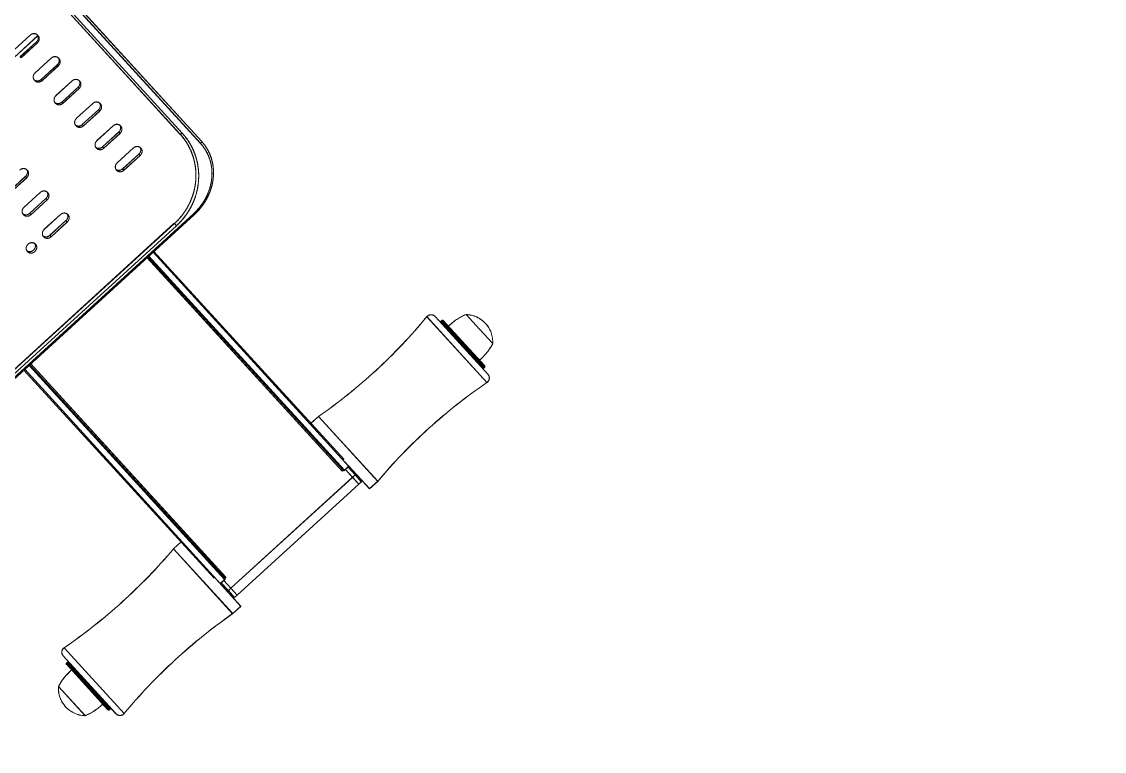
# Model space of a CAD drawing. Header units: millimetres. Extents: x -71377 to 516042, y -145869 to 441446.
# Drawn here: x 215905 to 216891, y 144934 to 145599 of the extents above; entities that cross this region are included whole.
import ezdxf

# ---------------------------------------------------------------- set-up
doc = ezdxf.new("R2010")
doc.units = ezdxf.units.MM
doc.header["$LTSCALE"] = 1000
doc.linetypes.add('IMPORT-DASHEDX2 _4_', pattern=[152.4, 101.6, -50.8])
for name, color, linetype, lineweight in [('05', 5, 'IMPORT-DASHEDX2 _4_', 5), ('06', 6, 'Continuous', 5), ('조경라인_dwg', 8, 'Continuous', 5)]:
    doc.layers.add(name, color=color, linetype=linetype, lineweight=lineweight)

# ---------------------------------------------------------------- blocks, each defined once
blk = doc.blocks.new('조경라인_dwg-6847807-지반층 배치도')
at = {"layer": '05', "flags": 128}
for points in [[(215553.8, 146051.19), (216067.69, 145488.22), (216067.97, 145488.5), (216068.22, 145488.79), (216068.42, 145489.08), (216068.57, 145489.36), (216068.67, 145489.63), (216068.7, 145489.86), (216068.68, 145490.05), (216068.6, 145490.2), (215555.61, 146052.18), (216068.63, 145490.31), (216068.71, 145490.16), (216068.74, 145489.97), (216068.7, 145489.74), (216068.6, 145489.47), (216068.45, 145489.19), (216068.25, 145488.9), (216068, 145488.61), (216067.73, 145488.34), (215553.77, 146051.08)], [(215919.46, 145586.41), (215897.76, 145566.68), (215919.49, 145586.52)], [(215897.77, 145573.48), (215912.57, 145587.07), (215897.8, 145573.59)], [(215918.2, 145580.76), (215903.43, 145567.28), (215904.26, 145566.37), (215919.03, 145579.86), (215918.23, 145580.88), (215903.46, 145567.39), (215904.29, 145566.48), (215919.06, 145579.97), (215918.23, 145580.88)], [(215916.9, 145552.52), (215931.71, 145566.12), (215916.94, 145552.63)], [(215937.21, 145559.95), (215922.44, 145546.46), (215923.34, 145545.47), (215938.11, 145558.96), (215937.24, 145560.06), (215922.47, 145546.58), (215923.37, 145545.58), (215938.14, 145559.07), (215937.24, 145560.06)], [(215935.88, 145531.74), (215950.69, 145545.33), (215935.92, 145531.85)], [(215956.06, 145539.3), (215941.29, 145525.82), (215942.27, 145524.75), (215957.04, 145538.23), (215956.09, 145539.42), (215941.32, 145525.93), (215942.3, 145524.86), (215957.07, 145538.34), (215956.09, 145539.42)], [(215954.7, 145511.13), (215969.5, 145524.73), (215954.73, 145511.24)], [(215974.73, 145518.85), (215959.97, 145505.36), (215961.02, 145504.21), (215975.79, 145517.69), (215974.77, 145518.96), (215960, 145505.47), (215961.05, 145504.32), (215975.82, 145517.8), (215974.77, 145518.96)], [(215973.33, 145490.72), (215988.13, 145504.32), (215973.36, 145490.83)], [(215993.23, 145498.59), (215978.46, 145485.1), (215979.59, 145483.87), (215994.36, 145497.35), (215993.26, 145498.7), (215978.49, 145485.22), (215979.62, 145483.98), (215994.39, 145497.46), (215993.26, 145498.7)], [(215991.77, 145470.52), (216006.58, 145484.12), (215991.81, 145470.64)], [(215908.27, 145458.16), (215893.5, 145444.68), (215894.56, 145443.52), (215909.33, 145457.01), (215908.3, 145458.27), (215893.53, 145444.79), (215894.59, 145443.63), (215909.36, 145457.12), (215908.3, 145458.27)], [(215906.87, 145430.04), (215921.67, 145443.63), (215906.9, 145430.15)], [(215926.77, 145437.9), (215912, 145424.42), (215913.13, 145423.18), (215927.9, 145436.67), (215926.8, 145438.02), (215912.03, 145424.53), (215913.16, 145423.29), (215927.93, 145436.78), (215926.8, 145438.02)], [(215925.31, 145409.84), (215940.11, 145423.44), (215925.34, 145409.95)], [(216043.96, 145415.24), (216043.81, 145415.41), (215879.62, 145265.5), (215879.78, 145265.33), (215881.57, 145263.23), (216045.75, 145413.14), (216043.96, 145415.24), (215879.78, 145265.33), (215881.6, 145263.34), (216045.78, 145413.25), (216043.96, 145415.24), (215879.75, 145265.22), (215879.59, 145265.39), (216043.78, 145415.3), (216043.93, 145415.13)], [(215945.07, 145417.86), (215930.3, 145404.38), (215931.5, 145403.06), (215946.27, 145416.54), (215945.1, 145417.97), (215930.33, 145404.49), (215931.53, 145403.17), (215946.3, 145416.66), (215945.1, 145417.97)], [(216019.08, 145384.11), (216196.78, 145189.49), (216197.67, 145190.3), (216019.97, 145384.92), (216197.64, 145190.19), (216196.75, 145189.38), (216019.05, 145384)], [(216202.89, 145193.63), (216199.05, 145190.12), (216198.86, 145190.34), (216020.71, 145385.59), (216198.89, 145190.45), (216202.73, 145193.95), (216024.55, 145389.1), (216202.7, 145193.84), (216198.89, 145190.45), (216199.08, 145190.23), (216202.92, 145193.74), (216203.05, 145193.89), (216203.08, 145193.86), (216203.02, 145193.77), (216202.92, 145193.74), (216202.73, 145193.95), (216202.86, 145194.1), (216202.93, 145194.18)], [(216198.51, 145199.91), (216025.28, 145389.77), (216198.55, 145200.02)], [(216274.02, 145330.19), (216328.78, 145270.36), (216274.05, 145330.3)], [(216281.56, 145330.37), (216329.65, 145277.86), (216281.59, 145330.48)], [(216287.54, 145326.93), (216326.65, 145284.1), (216325.88, 145283.32), (216286.77, 145326.15), (216287.54, 145326.93), (216286.8, 145326.26), (216325.91, 145283.43), (216326.62, 145283.99), (216287.51, 145326.82)], [(216326.68, 145285.4), (216288.96, 145326.87), (216326.72, 145285.52)], [(216075.26, 145322.44), (216076.17, 145323.36), (216075.29, 145322.55)], [(216082.67, 145316.1), (216081.82, 145315.4), (216082.71, 145316.21)], [(216083.97, 145314.68), (216083.11, 145313.99), (216084, 145314.79)], [(216085.66, 145086.65), (216085.76, 145086.7), (216085.92, 145086.82), (216085.7, 145086.77), (216085.95, 145086.93), (216089.79, 145090.44), (216089.59, 145090.65), (216085.72, 145087.04), (215907.57, 145282.29), (216085.75, 145087.15), (216089.59, 145090.65), (215911.41, 145285.8), (216089.56, 145090.54), (216089.76, 145090.33)], [(215913, 145287.17), (216090.7, 145092.56), (216089.82, 145091.74), (215912.15, 145286.47), (216089.85, 145091.85), (216090.73, 145092.67), (215913.04, 145287.28)], [(215906.8, 145281.51), (216080.09, 145091.86), (215906.83, 145281.62)], [(216168.36, 145232.93), (216175.26, 145239.31), (216229.2, 145180.23), (216221.82, 145173.49), (216199.06, 145198.27), (216221.79, 145173.38), (216229.17, 145180.12), (216175.23, 145239.2), (216168.39, 145233.04)], [(215968.32, 145224.81), (215969.24, 145225.73), (215968.36, 145224.92)], [(215975.74, 145218.46), (215974.89, 145217.76), (215975.77, 145218.57)], [(215977.03, 145217.05), (215976.18, 145216.35), (215977.07, 145217.16)], [(216174.44, 145213.81), (216175.36, 145214.73), (216174.48, 145213.92)], [(216176, 145212.11), (216176.92, 145213.03), (216176.03, 145212.22)], [(216181.81, 145205.74), (216182.73, 145206.66), (216181.85, 145205.85)], [(216196.53, 145191.4), (216195.68, 145190.7), (216196.56, 145191.51)], [(216202.89, 145193.63), (216202.7, 145193.84), (216202.83, 145193.98), (216202.9, 145194.07)], [(216096.99, 145059.42), (216043.04, 145118.5), (216049.94, 145124.89), (216043.07, 145118.61), (216097.02, 145059.54)], [(216067.51, 145116.17), (216068.43, 145117.09), (216067.54, 145116.29)], [(216069.07, 145114.47), (216069.98, 145115.39), (216069.1, 145114.58)], [(216074.88, 145108.1), (216075.8, 145109.02), (216074.91, 145108.21)], [(216085.92, 145086.82), (216085.72, 145087.04), (216085.57, 145086.92), (216085.51, 145086.97), (216085.6, 145087.03), (216085.75, 145087.15), (216085.95, 145086.93), (216089.76, 145090.33)], [(216088.71, 145092.95), (216089.63, 145093.87), (216088.75, 145093.06)], [(215998.2, 144968.43), (215943.5, 145028.49), (215998.23, 144968.54)], [(215990.65, 144968.25), (215942.63, 145020.99), (215990.69, 144968.36)], [(215983.29, 144971.86), (215945.56, 145013.33), (215983.32, 144971.98)], [(215984.74, 144971.91), (215985.47, 144972.59), (215946.37, 145015.42), (215945.6, 145014.63), (215984.7, 144971.8)], [(215946.37, 145015.42), (215945.63, 145014.74), (215984.74, 144971.91), (215985.44, 144972.47), (215946.34, 145015.31)], [(215962.52, 144966.44), (215938.28, 144993.13), (215962.55, 144966.55)]]:
    blk.add_lwpolyline(points, dxfattribs=at)
for points in [[(216051.05, 145497.7), (216050.75, 145497.45), (216050.44, 145497.23), (216050.14, 145497.05), (216049.85, 145496.92), (216049.58, 145496.85), (216049.35, 145496.83), (216049.16, 145496.86), (216049.02, 145496.96), (215561.28, 146031.14), (216048.99, 145496.84), (216049.13, 145496.75), (216049.31, 145496.72), (216049.55, 145496.74), (216049.81, 145496.81), (216050.11, 145496.94), (216050.41, 145497.12), (216050.72, 145497.34), (216051.02, 145497.59), (215562.44, 146032.83)], [(216012.73, 145477.23), (216011.56, 145478.66), (216012.77, 145477.34), (215998, 145463.86), (215996.79, 145465.17), (216011.53, 145478.55), (215996.76, 145465.06), (215997.96, 145463.74)], [(216061.34, 145424.15), (215869.3, 145248.72), (215870.03, 145247.93), (216062.03, 145423.24), (216061.31, 145424.03), (215869.33, 145248.83), (215870.06, 145248.04), (216062.06, 145423.35)], [(216321.83, 145318.89), (216334, 145305.71), (216321.87, 145319), (216309.73, 145332.3)], [(216101.12, 145076.4), (216098.76, 145074.24), (216093.04, 145080.5), (216086.69, 145087.61), (216093.08, 145080.61), (216095.44, 145082.77), (216101.15, 145076.51), (216211.89, 145177.54), (216206.18, 145183.8), (216208.57, 145186.07), (216214.29, 145179.81), (216211.92, 145177.66), (216101.15, 145076.51), (216098.79, 145074.36), (216093.08, 145080.61), (216095.41, 145082.66), (216206.18, 145183.8), (216199.82, 145190.91), (216206.21, 145183.91), (216095.44, 145082.77), (216089.05, 145089.77), (216095.41, 145082.66)], [(216208.54, 145185.96), (216202.18, 145193.07), (216208.57, 145186.07), (216206.21, 145183.91), (216211.92, 145177.66), (216214.25, 145179.7)], [(216104.37, 145066.17), (216097.02, 145059.54), (216104.4, 145066.28), (216081.67, 145091.17)]]:
    blk.add_lwpolyline(points, close=True, dxfattribs=at)
at = {"layer": '05'}
for centre, radius, start, end in [((215888.95, 145649.13), 500, 304.92862, 320.36586), ((215888.98, 145649.24), 500, 304.92862, 320.36586), ((216277.87, 145327), 5, 42.39822, 140.36586), ((216277.9, 145327.11), 5, 42.39822, 140.36586), ((216287.45, 145325.41), 1, 132.39822, 222.39822), ((216287.48, 145325.52), 1, 132.39822, 222.39822), ((216288.19, 145326.08), 1, 42.39822, 132.39822), ((216288.22, 145326.2), 1, 42.39822, 132.39822), ((216328.7, 145285.94), 50, 112.33541, 134.51577), ((216328.73, 145286.05), 50, 112.33541, 134.51577), ((216309.02, 145307.19), 25, 42.39822, 88.4527), ((216309.05, 145307.31), 25, 42.39822, 88.4527), ((216309.02, 145307.19), 25, 356.34373, 42.39822), ((216309.05, 145307.31), 25, 356.34373, 42.39822), ((216289.64, 145328.72), 50, 310.28066, 332.46103), ((216289.67, 145328.83), 50, 310.28066, 332.46103), ((216325.95, 145284.73), 1, 312.39822, 42.39822), ((216325.98, 145284.84), 1, 312.39822, 42.39822), ((216325.21, 145284.06), 1, 222.39822, 312.39822), ((216325.24, 145284.17), 1, 222.39822, 312.39822), ((216325.92, 145274.37), 5, 304.43057, 42.39822), ((216325.95, 145274.49), 5, 304.43057, 42.39822), ((216611.45, 144857.84), 500, 124.43057, 139.86781), ((216611.48, 144857.96), 500, 124.43057, 139.86781), ((216198.17, 145190.91), 0.893, 233.67059, 320.38392), ((216198.38, 145190.86), 1, 222.39822, 312.39822), ((216198.2, 145191.02), 0.893, 233.67059, 320.38392), ((216198.41, 145190.97), 1, 222.39822, 312.39822), ((215660.76, 145440.78), 500, 304.43057, 319.86781), ((215660.8, 145440.89), 500, 304.43057, 319.86781), ((216089.06, 145091.28), 0.893, 304.41438, 31.12397), ((216089.09, 145091.39), 0.893, 304.41438, 31.12397), ((216089.08, 145091.07), 1, 312.39822, 42.39822), ((216089.11, 145091.18), 1, 312.39822, 42.39822), ((216383.26, 144649.49), 500, 124.92862, 140.36586), ((216383.29, 144649.6), 500, 124.92862, 140.36586), ((215946.33, 145024.36), 5, 124.43057, 222.39822), ((215946.29, 145024.25), 5, 124.43057, 222.39822), ((215946.27, 145013.89), 1, 132.39822, 222.39822), ((215946.3, 145014), 1, 132.39822, 222.39822), ((215947.01, 145014.57), 1, 42.39822, 132.39822), ((215947.04, 145014.68), 1, 42.39822, 132.39822), ((215982.58, 144969.91), 50, 130.28066, 152.46103), ((215982.61, 144970.02), 50, 130.28066, 152.46103), ((215963.19, 144991.43), 25, 176.34373, 268.4527), ((215963.22, 144991.54), 25, 176.34373, 268.4527), ((215943.52, 145012.69), 50, 292.33541, 314.51577), ((215943.55, 145012.8), 50, 292.33541, 314.51577), ((215984.03, 144972.54), 1, 222.39822, 312.39822), ((215984.06, 144972.65), 1, 222.39822, 312.39822), ((215984.77, 144973.21), 1, 312.39822, 42.39822), ((215984.8, 144973.32), 1, 312.39822, 42.39822), ((215994.35, 144971.62), 5, 222.39822, 320.36586), ((215994.38, 144971.73), 5, 222.39822, 320.36586)]:
    blk.add_arc(centre, radius, start, end, dxfattribs=at)
for points, knots in [([(215919.48, 145586.78), (215919.07, 145587.14), (215918.26, 145587.87), (215916.65, 145588.35), (215914.98, 145588.3), (215913.55, 145587.78), (215912.83, 145587.19), (215912.54, 145586.96)], [0, 0, 0, 0, 0.214692, 0.429384, 0.644077, 0.858772, 1, 1, 1, 1]), ([(215919.51, 145586.89), (215919.1, 145587.25), (215918.29, 145587.98), (215916.68, 145588.46), (215915.01, 145588.41), (215913.59, 145587.89), (215912.86, 145587.31), (215912.57, 145587.07)], [0, 0, 0, 0, 0.214692, 0.429384, 0.644077, 0.858772, 1, 1, 1, 1]), ([(215918.98, 145587.16), (215919.18, 145586.89), (215919.69, 145586.18), (215919.95, 145584.73), (215919.75, 145583.07), (215919.1, 145581.7), (215918.46, 145581.03), (215918.2, 145580.76)], [0, 0, 0, 0, 0.143788, 0.377865, 0.611942, 0.846021, 1, 1, 1, 1]), ([(215919.02, 145587.27), (215919.21, 145587), (215919.72, 145586.29), (215919.98, 145584.84), (215919.79, 145583.19), (215919.13, 145581.81), (215918.49, 145581.14), (215918.23, 145580.88)], [0, 0, 0, 0, 0.143788, 0.377865, 0.611942, 0.846021, 1, 1, 1, 1]), ([(215919.03, 145579.86), (215919.41, 145580.28), (215920.17, 145581.11), (215920.71, 145582.73), (215920.73, 145584.4), (215920.26, 145585.8), (215919.7, 145586.5), (215919.48, 145586.78)], [0, 0, 0, 0, 0.214692, 0.429386, 0.644078, 0.858773, 1, 1, 1, 1]), ([(215919.06, 145579.97), (215919.44, 145580.39), (215920.2, 145581.22), (215920.75, 145582.85), (215920.76, 145584.51), (215920.29, 145585.91), (215919.73, 145586.61), (215919.51, 145586.89)], [0, 0, 0, 0, 0.214692, 0.429386, 0.644078, 0.858773, 1, 1, 1, 1]), ([(215938.59, 145565.85), (215938.18, 145566.21), (215937.38, 145566.93), (215935.78, 145567.4), (215934.11, 145567.35), (215932.69, 145566.82), (215931.96, 145566.24), (215931.67, 145566.01)], [0, 0, 0, 0, 0.214692, 0.429385, 0.644077, 0.858772, 1, 1, 1, 1]), ([(215938.62, 145565.96), (215938.22, 145566.32), (215937.41, 145567.04), (215935.81, 145567.52), (215934.14, 145567.46), (215932.72, 145566.93), (215931.99, 145566.35), (215931.71, 145566.12)], [0, 0, 0, 0, 0.214692, 0.429385, 0.644077, 0.858772, 1, 1, 1, 1]), ([(215938.05, 145566.27), (215938.23, 145566.01), (215938.72, 145565.32), (215938.96, 145563.9), (215938.76, 145562.25), (215938.11, 145560.88), (215937.46, 145560.21), (215937.21, 145559.95)], [0, 0, 0, 0, 0.1359502, 0.3721691, 0.608389, 0.8446109, 1, 1, 1, 1]), ([(215938.08, 145566.38), (215938.26, 145566.13), (215938.75, 145565.44), (215939, 145564.01), (215938.8, 145562.37), (215938.14, 145561), (215937.49, 145560.33), (215937.24, 145560.06)], [0, 0, 0, 0, 0.1359502, 0.3721691, 0.608389, 0.8446109, 1, 1, 1, 1]), ([(215938.11, 145558.96), (215938.49, 145559.38), (215939.25, 145560.21), (215939.8, 145561.83), (215939.82, 145563.49), (215939.36, 145564.88), (215938.81, 145565.58), (215938.59, 145565.85)], [0, 0, 0, 0, 0.214692, 0.429386, 0.644079, 0.858773, 1, 1, 1, 1]), ([(215938.14, 145559.07), (215938.52, 145559.49), (215939.28, 145560.32), (215939.83, 145561.94), (215939.85, 145563.6), (215939.39, 145564.99), (215938.84, 145565.69), (215938.62, 145565.96)], [0, 0, 0, 0, 0.214692, 0.429386, 0.644079, 0.858773, 1, 1, 1, 1]), ([(215916.9, 145552.52), (215916.53, 145552.1), (215915.77, 145551.27), (215915.22, 145549.65), (215915.2, 145547.99), (215915.66, 145546.6), (215916.21, 145545.9), (215916.43, 145545.62)], [0, 0, 0, 0, 0.214695, 0.429386, 0.644078, 0.858773, 1, 1, 1, 1]), ([(215916.94, 145552.63), (215916.56, 145552.22), (215915.8, 145551.38), (215915.25, 145549.76), (215915.23, 145548.1), (215915.69, 145546.71), (215916.24, 145546.01), (215916.46, 145545.74)], [0, 0, 0, 0, 0.214695, 0.429386, 0.644078, 0.858773, 1, 1, 1, 1]), ([(215922.44, 145546.46), (215921.99, 145546.12), (215921.09, 145545.44), (215919.42, 145545.04), (215917.78, 145545.18), (215916.62, 145545.64), (215916.13, 145546.09), (215916.04, 145546.17)], [0, 0, 0, 0, 0.23603, 0.472056, 0.708083, 0.944111, 1, 1, 1, 1]), ([(215922.47, 145546.58), (215922.02, 145546.24), (215921.12, 145545.56), (215919.45, 145545.15), (215917.81, 145545.29), (215916.65, 145545.75), (215916.16, 145546.2), (215916.07, 145546.28)], [0, 0, 0, 0, 0.23603, 0.472056, 0.708083, 0.944111, 1, 1, 1, 1]), ([(215916.43, 145545.62), (215916.84, 145545.26), (215917.64, 145544.55), (215919.24, 145544.07), (215920.9, 145544.13), (215922.33, 145544.66), (215923.05, 145545.24), (215923.34, 145545.47)], [0, 0, 0, 0, 0.214692, 0.429385, 0.644078, 0.858772, 1, 1, 1, 1]), ([(215916.46, 145545.74), (215916.87, 145545.38), (215917.67, 145544.66), (215919.27, 145544.18), (215920.94, 145544.24), (215922.36, 145544.77), (215923.08, 145545.35), (215923.37, 145545.58)], [0, 0, 0, 0, 0.214692, 0.429385, 0.644078, 0.858772, 1, 1, 1, 1]), ([(215957.54, 145545.09), (215957.14, 145545.45), (215956.34, 145546.16), (215954.75, 145546.63), (215953.09, 145546.56), (215951.67, 145546.04), (215950.94, 145545.45), (215950.65, 145545.22)], [0, 0, 0, 0, 0.214692, 0.429384, 0.644078, 0.858772, 1, 1, 1, 1]), ([(215957.57, 145545.21), (215957.17, 145545.56), (215956.37, 145546.27), (215954.78, 145546.74), (215953.12, 145546.68), (215951.7, 145546.15), (215950.97, 145545.56), (215950.69, 145545.33)], [0, 0, 0, 0, 0.214692, 0.429384, 0.644078, 0.858772, 1, 1, 1, 1]), ([(215956.95, 145545.54), (215957.12, 145545.31), (215957.59, 145544.64), (215957.82, 145543.25), (215957.62, 145541.61), (215956.96, 145540.24), (215956.31, 145539.57), (215956.06, 145539.3)], [0, 0, 0, 0, 0.127834, 0.366272, 0.604711, 0.843151, 1, 1, 1, 1]), ([(215956.98, 145545.66), (215957.15, 145545.42), (215957.62, 145544.75), (215957.85, 145543.36), (215957.65, 145541.72), (215956.99, 145540.35), (215956.34, 145539.68), (215956.09, 145539.42)], [0, 0, 0, 0, 0.127834, 0.366272, 0.604711, 0.843151, 1, 1, 1, 1]), ([(215957.04, 145538.23), (215957.42, 145538.65), (215958.18, 145539.48), (215958.73, 145541.1), (215958.76, 145542.74), (215958.3, 145544.13), (215957.76, 145544.82), (215957.54, 145545.09)], [0, 0, 0, 0, 0.214692, 0.429387, 0.644079, 0.858773, 1, 1, 1, 1]), ([(215957.07, 145538.34), (215957.45, 145538.76), (215958.21, 145539.6), (215958.76, 145541.21), (215958.79, 145542.86), (215958.34, 145544.24), (215957.79, 145544.93), (215957.57, 145545.21)], [0, 0, 0, 0, 0.214692, 0.429387, 0.644079, 0.858773, 1, 1, 1, 1]), ([(215935.88, 145531.74), (215935.5, 145531.32), (215934.75, 145530.48), (215934.19, 145528.87), (215934.16, 145527.22), (215934.62, 145525.83), (215935.17, 145525.14), (215935.39, 145524.87)], [0, 0, 0, 0, 0.214695, 0.429386, 0.644078, 0.858773, 1, 1, 1, 1]), ([(215935.92, 145531.85), (215935.54, 145531.43), (215934.78, 145530.59), (215934.22, 145528.98), (215934.2, 145527.33), (215934.65, 145525.94), (215935.2, 145525.25), (215935.42, 145524.98)], [0, 0, 0, 0, 0.214695, 0.429386, 0.644078, 0.858773, 1, 1, 1, 1]), ([(215941.29, 145525.82), (215940.84, 145525.48), (215939.94, 145524.8), (215938.28, 145524.39), (215936.64, 145524.52), (215935.51, 145524.96), (215935.04, 145525.39), (215934.96, 145525.46)], [0, 0, 0, 0, 0.2382271, 0.4764499, 0.7146739, 0.9529002, 1, 1, 1, 1]), ([(215941.32, 145525.93), (215940.87, 145525.59), (215939.97, 145524.91), (215938.31, 145524.5), (215936.68, 145524.63), (215935.54, 145525.08), (215935.07, 145525.5), (215934.99, 145525.57)], [0, 0, 0, 0, 0.2382271, 0.4764499, 0.7146739, 0.9529002, 1, 1, 1, 1]), ([(215935.39, 145524.87), (215935.78, 145524.51), (215936.58, 145523.8), (215938.18, 145523.33), (215939.83, 145523.4), (215941.25, 145523.93), (215941.98, 145524.51), (215942.27, 145524.75)], [0, 0, 0, 0, 0.214692, 0.429385, 0.644077, 0.858772, 1, 1, 1, 1]), ([(215935.42, 145524.98), (215935.82, 145524.62), (215936.62, 145523.91), (215938.21, 145523.45), (215939.86, 145523.51), (215941.28, 145524.04), (215942.01, 145524.63), (215942.3, 145524.86)], [0, 0, 0, 0, 0.214692, 0.429385, 0.644077, 0.858772, 1, 1, 1, 1]), ([(215976.32, 145524.52), (215975.93, 145524.87), (215975.13, 145525.58), (215973.55, 145526.04), (215971.9, 145525.96), (215970.48, 145525.43), (215969.75, 145524.85), (215969.47, 145524.62)], [0, 0, 0, 0, 0.214692, 0.429384, 0.644077, 0.858772, 1, 1, 1, 1]), ([(215976.35, 145524.63), (215975.96, 145524.99), (215975.17, 145525.69), (215973.58, 145526.15), (215971.93, 145526.08), (215970.51, 145525.54), (215969.79, 145524.96), (215969.5, 145524.73)], [0, 0, 0, 0, 0.214692, 0.429384, 0.644077, 0.858772, 1, 1, 1, 1]), ([(215975.69, 145525), (215975.84, 145524.79), (215976.3, 145524.14), (215976.51, 145522.77), (215976.3, 145521.14), (215975.64, 145519.78), (215974.99, 145519.11), (215974.73, 145518.85)], [0, 0, 0, 0, 0.119414, 0.360154, 0.600895, 0.841637, 1, 1, 1, 1]), ([(215975.72, 145525.12), (215975.87, 145524.9), (215976.33, 145524.25), (215976.54, 145522.89), (215976.33, 145521.26), (215975.67, 145519.89), (215975.02, 145519.22), (215974.77, 145518.96)], [0, 0, 0, 0, 0.119414, 0.360154, 0.600895, 0.841637, 1, 1, 1, 1]), ([(215975.79, 145517.69), (215976.17, 145518.11), (215976.93, 145518.94), (215977.49, 145520.55), (215977.53, 145522.19), (215977.08, 145523.57), (215976.54, 145524.25), (215976.32, 145524.52)], [0, 0, 0, 0, 0.214691, 0.429386, 0.644079, 0.858773, 1, 1, 1, 1]), ([(215975.82, 145517.8), (215976.2, 145518.22), (215976.96, 145519.06), (215977.52, 145520.66), (215977.56, 145522.3), (215977.11, 145523.68), (215976.57, 145524.36), (215976.35, 145524.63)], [0, 0, 0, 0, 0.214691, 0.429386, 0.644079, 0.858773, 1, 1, 1, 1]), ([(215954.7, 145511.13), (215954.32, 145510.71), (215953.56, 145509.88), (215953, 145508.27), (215952.96, 145506.63), (215953.41, 145505.25), (215953.95, 145504.57), (215954.17, 145504.29)], [0, 0, 0, 0, 0.214695, 0.429386, 0.644078, 0.858773, 1, 1, 1, 1]), ([(215954.73, 145511.24), (215954.35, 145510.83), (215953.59, 145509.99), (215953.03, 145508.38), (215953, 145506.74), (215953.44, 145505.36), (215953.99, 145504.68), (215954.2, 145504.41)], [0, 0, 0, 0, 0.214695, 0.429386, 0.644078, 0.858773, 1, 1, 1, 1]), ([(215959.97, 145505.36), (215959.52, 145505.02), (215958.62, 145504.34), (215956.96, 145503.92), (215955.34, 145504.05), (215954.23, 145504.47), (215953.77, 145504.88), (215953.71, 145504.93)], [0, 0, 0, 0, 0.240506, 0.481008, 0.72151, 0.962016, 1, 1, 1, 1]), ([(215960, 145505.47), (215959.55, 145505.13), (215958.65, 145504.45), (215956.99, 145504.03), (215955.37, 145504.16), (215954.26, 145504.59), (215953.8, 145504.99), (215953.74, 145505.05)], [0, 0, 0, 0, 0.240506, 0.481008, 0.72151, 0.962016, 1, 1, 1, 1]), ([(215954.17, 145504.29), (215954.57, 145503.94), (215955.36, 145503.24), (215956.94, 145502.78), (215958.59, 145502.86), (215960.01, 145503.39), (215960.73, 145503.97), (215961.02, 145504.21)], [0, 0, 0, 0, 0.214692, 0.429384, 0.644078, 0.858772, 1, 1, 1, 1]), ([(215954.2, 145504.41), (215954.6, 145504.05), (215955.39, 145503.35), (215956.97, 145502.89), (215958.62, 145502.97), (215960.04, 145503.5), (215960.76, 145504.09), (215961.05, 145504.32)], [0, 0, 0, 0, 0.214692, 0.429384, 0.644078, 0.858772, 1, 1, 1, 1]), ([(215994.93, 145504.15), (215994.53, 145504.5), (215993.75, 145505.19), (215992.17, 145505.64), (215990.53, 145505.56), (215989.11, 145505.02), (215988.39, 145504.44), (215988.1, 145504.21)], [0, 0, 0, 0, 0.214692, 0.429384, 0.644077, 0.858772, 1, 1, 1, 1]), ([(215994.96, 145504.26), (215994.56, 145504.61), (215993.78, 145505.31), (215992.2, 145505.75), (215990.56, 145505.67), (215989.14, 145505.14), (215988.42, 145504.55), (215988.13, 145504.32)], [0, 0, 0, 0, 0.214692, 0.429384, 0.644077, 0.858772, 1, 1, 1, 1]), ([(215994.25, 145504.66), (215994.38, 145504.47), (215994.82, 145503.84), (215995.02, 145502.5), (215994.8, 145500.88), (215994.14, 145499.52), (215993.49, 145498.85), (215993.23, 145498.59)], [0, 0, 0, 0, 0.11066, 0.353794, 0.596927, 0.840063, 1, 1, 1, 1]), ([(215994.28, 145504.78), (215994.42, 145504.58), (215994.85, 145503.96), (215995.05, 145502.62), (215994.83, 145500.99), (215994.17, 145499.63), (215993.52, 145498.97), (215993.26, 145498.7)], [0, 0, 0, 0, 0.11066, 0.353794, 0.596927, 0.840063, 1, 1, 1, 1]), ([(215994.36, 145497.35), (215994.74, 145497.77), (215995.5, 145498.6), (215996.07, 145500.2), (215996.11, 145501.84), (215995.67, 145503.2), (215995.14, 145503.88), (215994.93, 145504.15)], [0, 0, 0, 0, 0.214691, 0.429386, 0.644078, 0.858772, 1, 1, 1, 1]), ([(215994.39, 145497.46), (215994.77, 145497.88), (215995.53, 145498.72), (215996.1, 145500.32), (215996.14, 145501.95), (215995.71, 145503.31), (215995.17, 145503.99), (215994.96, 145504.26)], [0, 0, 0, 0, 0.214691, 0.429386, 0.644078, 0.858772, 1, 1, 1, 1]), ([(216043.93, 145415.13), (216043.93, 145415.13), (216045.35, 145416.42), (216048.07, 145419.16), (216051.96, 145423.88), (216055.52, 145429.27), (216058.6, 145435.29), (216061.02, 145441.68), (216062.69, 145448.39), (216063.56, 145455.3), (216063.6, 145462.08), (216062.86, 145468.63), (216061.42, 145474.9), (216059.3, 145480.92), (216056.5, 145486.63), (216053.11, 145492.01), (216050.36, 145495.23), (216048.99, 145496.84)], [0, 0, 0, 0, 0.000001, 0.060258, 0.120516, 0.191952, 0.263666, 0.335126, 0.411333, 0.487834, 0.564075, 0.636647, 0.709437, 0.782023, 0.854616, 0.927408, 1, 1, 1, 1]), ([(216043.96, 145415.24), (216043.96, 145415.24), (216045.38, 145416.54), (216048.1, 145419.27), (216051.99, 145423.99), (216055.55, 145429.38), (216058.63, 145435.4), (216061.06, 145441.79), (216062.72, 145448.5), (216063.59, 145455.41), (216063.63, 145462.19), (216062.89, 145468.74), (216061.45, 145475.01), (216059.33, 145481.04), (216056.53, 145486.74), (216053.14, 145492.12), (216050.4, 145495.35), (216049.02, 145496.96)], [0, 0, 0, 0, 0.000001, 0.060258, 0.120516, 0.191952, 0.263666, 0.335126, 0.411333, 0.487834, 0.564075, 0.636647, 0.709437, 0.782023, 0.854616, 0.927408, 1, 1, 1, 1]), ([(216051.02, 145497.59), (216052.44, 145495.93), (216055.27, 145492.6), (216058.76, 145487.05), (216061.66, 145481.17), (216063.85, 145474.95), (216065.34, 145468.49), (216066.11, 145461.72), (216066.06, 145454.72), (216065.17, 145447.58), (216063.46, 145440.64), (216060.95, 145434.02), (216057.76, 145427.79), (216054.07, 145422.21), (216050.06, 145417.29), (216047.19, 145414.52), (216045.75, 145413.14)], [0, 0, 0, 0, 0.072449, 0.145097, 0.217547, 0.290022, 0.3627, 0.435162, 0.511399, 0.587896, 0.664099, 0.735698, 0.807553, 0.879128, 0.939564, 1, 1, 1, 1]), ([(216051.05, 145497.7), (216052.47, 145496.04), (216055.3, 145492.72), (216058.8, 145487.17), (216061.69, 145481.28), (216063.88, 145475.06), (216065.37, 145468.6), (216066.14, 145461.83), (216066.1, 145454.83), (216065.2, 145447.69), (216063.49, 145440.76), (216060.98, 145434.14), (216057.8, 145427.9), (216054.1, 145422.33), (216050.09, 145417.41), (216047.22, 145414.63), (216045.78, 145413.25)], [0, 0, 0, 0, 0.072449, 0.145097, 0.217547, 0.290022, 0.3627, 0.435162, 0.511399, 0.587896, 0.664099, 0.735698, 0.807553, 0.879128, 0.939564, 1, 1, 1, 1]), ([(215973.33, 145490.72), (215972.95, 145490.31), (215972.19, 145489.47), (215971.62, 145487.87), (215971.58, 145486.24), (215972.02, 145484.87), (215972.56, 145484.19), (215972.77, 145483.92)], [0, 0, 0, 0, 0.214695, 0.429387, 0.644078, 0.858773, 1, 1, 1, 1]), ([(215973.36, 145490.83), (215972.98, 145490.42), (215972.22, 145489.58), (215971.66, 145487.98), (215971.62, 145486.35), (215972.05, 145484.98), (215972.59, 145484.3), (215972.8, 145484.03)], [0, 0, 0, 0, 0.214695, 0.429387, 0.644078, 0.858773, 1, 1, 1, 1]), ([(215978.46, 145485.1), (215978.01, 145484.76), (215977.11, 145484.08), (215975.46, 145483.66), (215973.85, 145483.78), (215972.76, 145484.18), (215972.33, 145484.57), (215972.28, 145484.61)], [0, 0, 0, 0, 0.242875, 0.485745, 0.728616, 0.971492, 1, 1, 1, 1]), ([(215978.49, 145485.22), (215978.04, 145484.87), (215977.15, 145484.19), (215975.5, 145483.77), (215973.88, 145483.89), (215972.79, 145484.29), (215972.36, 145484.68), (215972.31, 145484.72)], [0, 0, 0, 0, 0.242875, 0.485745, 0.728616, 0.971492, 1, 1, 1, 1]), ([(215972.77, 145483.92), (215973.16, 145483.57), (215973.95, 145482.88), (215975.52, 145482.43), (215977.17, 145482.51), (215978.58, 145483.05), (215979.3, 145483.64), (215979.59, 145483.87)], [0, 0, 0, 0, 0.214693, 0.429385, 0.644078, 0.858772, 1, 1, 1, 1]), ([(215972.8, 145484.03), (215973.2, 145483.68), (215973.98, 145482.99), (215975.55, 145482.54), (215977.2, 145482.62), (215978.61, 145483.16), (215979.33, 145483.75), (215979.62, 145483.98)], [0, 0, 0, 0, 0.214693, 0.429385, 0.644078, 0.858772, 1, 1, 1, 1]), ([(216013.33, 145483.99), (216012.95, 145484.33), (216012.17, 145485.02), (216010.6, 145485.46), (216008.96, 145485.37), (216007.55, 145484.83), (216006.83, 145484.24), (216006.54, 145484.01)], [0, 0, 0, 0, 0.214692, 0.429384, 0.644077, 0.858772, 1, 1, 1, 1]), ([(216013.37, 145484.1), (216012.98, 145484.44), (216012.2, 145485.13), (216010.63, 145485.57), (216009, 145485.48), (216007.59, 145484.94), (216006.86, 145484.35), (216006.58, 145484.12)], [0, 0, 0, 0, 0.214692, 0.429384, 0.644077, 0.858772, 1, 1, 1, 1]), ([(216012.61, 145484.54), (216012.73, 145484.36), (216013.15, 145483.76), (216013.33, 145482.45), (216013.11, 145480.83), (216012.44, 145479.48), (216011.79, 145478.81), (216011.53, 145478.55)], [0, 0, 0, 0, 0.101539, 0.347166, 0.592793, 0.838423, 1, 1, 1, 1]), ([(216012.64, 145484.65), (216012.76, 145484.47), (216013.18, 145483.87), (216013.36, 145482.56), (216013.14, 145480.95), (216012.47, 145479.59), (216011.82, 145478.92), (216011.56, 145478.66)], [0, 0, 0, 0, 0.101539, 0.347166, 0.592793, 0.838423, 1, 1, 1, 1]), ([(216012.73, 145477.23), (216013.12, 145477.65), (216013.88, 145478.48), (216014.45, 145480.07), (216014.5, 145481.69), (216014.07, 145483.05), (216013.54, 145483.72), (216013.33, 145483.99)], [0, 0, 0, 0, 0.214692, 0.429386, 0.644079, 0.858773, 1, 1, 1, 1]), ([(216012.77, 145477.34), (216013.15, 145477.76), (216013.91, 145478.59), (216014.48, 145480.18), (216014.53, 145481.81), (216014.11, 145483.16), (216013.58, 145483.83), (216013.37, 145484.1)], [0, 0, 0, 0, 0.214692, 0.429386, 0.644079, 0.858773, 1, 1, 1, 1]), ([(216061.31, 145424.03), (216062.58, 145425.27), (216065.13, 145427.74), (216069.05, 145432.6), (216072.82, 145438.65), (216075.93, 145445.96), (216077.79, 145453.55), (216078.38, 145461.21), (216077.62, 145468.73), (216075.58, 145475.88), (216072.34, 145482.54), (216069.24, 145486.33), (216067.69, 145488.22)], [0, 0, 0, 0, 0.0706, 0.1412, 0.248453, 0.355708, 0.462999, 0.570291, 0.6777, 0.785111, 0.892555, 1, 1, 1, 1]), ([(216061.34, 145424.15), (216062.61, 145425.38), (216065.17, 145427.85), (216069.08, 145432.71), (216072.85, 145438.76), (216075.97, 145446.07), (216077.82, 145453.66), (216078.41, 145461.32), (216077.66, 145468.84), (216075.61, 145475.99), (216072.37, 145482.65), (216069.27, 145486.44), (216067.73, 145488.34)], [0, 0, 0, 0, 0.0706, 0.1412, 0.248453, 0.355708, 0.462999, 0.570291, 0.6777, 0.785111, 0.892555, 1, 1, 1, 1]), ([(216068.6, 145490.2), (216070.2, 145488.27), (216072.63, 145485.34), (216075.02, 145480.85), (216076.28, 145478.39), (216076.67, 145476.97), (216076.71, 145476.82)], [0, 0, 0, 0, 0.477683, 0.723669, 0.969655, 1, 1, 1, 1]), ([(216068.63, 145490.31), (216070.23, 145488.38), (216072.66, 145485.45), (216075.05, 145480.96), (216076.31, 145478.5), (216076.7, 145477.09), (216076.74, 145476.93)], [0, 0, 0, 0, 0.477683, 0.723669, 0.969655, 1, 1, 1, 1]), ([(216062.01, 145423.26), (216062.31, 145423.53), (216063.62, 145424.67), (216065.73, 145426.9), (216068.32, 145429.93), (216070.65, 145433.14), (216072.74, 145436.48), (216074.56, 145439.93), (216076.13, 145443.5), (216077.41, 145447.16), (216078.41, 145450.89), (216079.11, 145454.64), (216079.5, 145458.4), (216079.59, 145462.13), (216079.37, 145465.83), (216078.86, 145469.5), (216078.01, 145473.09), (216077.32, 145475.5), (216076.83, 145476.67), (216076.82, 145476.71)], [0, 0, 0, 0, 0.0199, 0.085255, 0.150732, 0.216274, 0.281169, 0.346061, 0.411202, 0.476512, 0.541876, 0.607173, 0.672332, 0.736811, 0.801427, 0.866679, 0.932271, 0.997825, 1, 1, 1, 1]), ([(216062.04, 145423.37), (216062.35, 145423.64), (216063.65, 145424.78), (216065.76, 145427.01), (216068.35, 145430.04), (216070.68, 145433.25), (216072.77, 145436.59), (216074.6, 145440.05), (216076.16, 145443.62), (216077.44, 145447.28), (216078.44, 145451), (216079.14, 145454.76), (216079.54, 145458.51), (216079.62, 145462.24), (216079.4, 145465.94), (216078.89, 145469.61), (216078.04, 145473.2), (216077.35, 145475.62), (216076.86, 145476.78), (216076.85, 145476.82)], [0, 0, 0, 0, 0.0199, 0.085255, 0.150732, 0.216274, 0.281169, 0.346061, 0.411202, 0.476512, 0.541876, 0.607173, 0.672332, 0.736811, 0.801427, 0.866679, 0.932271, 0.997825, 1, 1, 1, 1]), ([(215909.86, 145463.84), (215909.46, 145464.19), (215908.67, 145464.89), (215907.09, 145465.35), (215905.43, 145465.28), (215904.02, 145464.75), (215903.29, 145464.16), (215903, 145463.93)], [0, 0, 0, 0, 0.214693, 0.429385, 0.644077, 0.858772, 1, 1, 1, 1]), ([(215909.89, 145463.95), (215909.5, 145464.3), (215908.7, 145465.01), (215907.12, 145465.46), (215905.47, 145465.39), (215904.05, 145464.86), (215903.32, 145464.27), (215903.04, 145464.04)], [0, 0, 0, 0, 0.214693, 0.429385, 0.644077, 0.858772, 1, 1, 1, 1]), ([(215909.23, 145464.32), (215909.38, 145464.1), (215909.83, 145463.46), (215910.05, 145462.09), (215909.84, 145460.46), (215909.18, 145459.1), (215908.53, 145458.43), (215908.27, 145458.16)], [0, 0, 0, 0, 0.119414, 0.360154, 0.600895, 0.841637, 1, 1, 1, 1]), ([(215909.26, 145464.43), (215909.41, 145464.22), (215909.86, 145463.57), (215910.08, 145462.2), (215909.87, 145460.57), (215909.21, 145459.21), (215908.56, 145458.54), (215908.3, 145458.27)], [0, 0, 0, 0, 0.119414, 0.360154, 0.600895, 0.841637, 1, 1, 1, 1]), ([(215909.33, 145457.01), (215909.71, 145457.42), (215910.47, 145458.26), (215911.03, 145459.86), (215911.06, 145461.5), (215910.62, 145462.88), (215910.08, 145463.57), (215909.86, 145463.84)], [0, 0, 0, 0, 0.214695, 0.429386, 0.644079, 0.858773, 1, 1, 1, 1]), ([(215909.36, 145457.12), (215909.74, 145457.54), (215910.5, 145458.37), (215911.06, 145459.98), (215911.1, 145461.62), (215910.65, 145462.99), (215910.11, 145463.68), (215909.89, 145463.95)], [0, 0, 0, 0, 0.214695, 0.429386, 0.644079, 0.858773, 1, 1, 1, 1]), ([(215991.77, 145470.52), (215991.39, 145470.11), (215990.63, 145469.27), (215990.06, 145467.68), (215990.01, 145466.06), (215990.44, 145464.7), (215990.97, 145464.03), (215991.18, 145463.76)], [0, 0, 0, 0, 0.214695, 0.429387, 0.644079, 0.858773, 1, 1, 1, 1]), ([(215991.81, 145470.64), (215991.42, 145470.22), (215990.66, 145469.39), (215990.09, 145467.79), (215990.04, 145466.17), (215990.47, 145464.81), (215991, 145464.14), (215991.21, 145463.87)], [0, 0, 0, 0, 0.214695, 0.429387, 0.644079, 0.858773, 1, 1, 1, 1]), ([(215996.76, 145465.06), (215996.31, 145464.72), (215995.42, 145464.04), (215993.77, 145463.6), (215992.17, 145463.72), (215991.1, 145464.1), (215990.69, 145464.47), (215990.66, 145464.49)], [0, 0, 0, 0, 0.245343, 0.490681, 0.736022, 0.981364, 1, 1, 1, 1]), ([(215996.79, 145465.17), (215996.35, 145464.83), (215995.45, 145464.15), (215993.8, 145463.72), (215992.2, 145463.83), (215991.14, 145464.21), (215990.72, 145464.58), (215990.69, 145464.6)], [0, 0, 0, 0, 0.245343, 0.490681, 0.736022, 0.981364, 1, 1, 1, 1]), ([(215991.18, 145463.76), (215991.57, 145463.42), (215992.35, 145462.73), (215993.91, 145462.29), (215995.55, 145462.38), (215996.95, 145462.93), (215997.68, 145463.51), (215997.96, 145463.74)], [0, 0, 0, 0, 0.214693, 0.429385, 0.644077, 0.858772, 1, 1, 1, 1]), ([(215991.21, 145463.87), (215991.6, 145463.53), (215992.38, 145462.84), (215993.94, 145462.41), (215995.58, 145462.5), (215996.99, 145463.04), (215997.71, 145463.62), (215998, 145463.86)], [0, 0, 0, 0, 0.214693, 0.429385, 0.644077, 0.858772, 1, 1, 1, 1]), ([(215928.46, 145443.46), (215928.07, 145443.81), (215927.28, 145444.51), (215925.71, 145444.95), (215924.06, 145444.88), (215922.65, 145444.34), (215921.93, 145443.75), (215921.64, 145443.52)], [0, 0, 0, 0, 0.214692, 0.429384, 0.644077, 0.858772, 1, 1, 1, 1]), ([(215928.49, 145443.58), (215928.1, 145443.92), (215927.32, 145444.62), (215925.74, 145445.07), (215924.1, 145444.99), (215922.68, 145444.45), (215921.96, 145443.87), (215921.67, 145443.63)], [0, 0, 0, 0, 0.214692, 0.429384, 0.644077, 0.858772, 1, 1, 1, 1]), ([(215927.79, 145443.98), (215927.92, 145443.78), (215928.36, 145443.16), (215928.56, 145441.82), (215928.34, 145440.2), (215927.67, 145438.84), (215927.03, 145438.17), (215926.77, 145437.9)], [0, 0, 0, 0, 0.11066, 0.353794, 0.596927, 0.840063, 1, 1, 1, 1]), ([(215927.82, 145444.09), (215927.95, 145443.89), (215928.39, 145443.27), (215928.59, 145441.93), (215928.37, 145440.31), (215927.7, 145438.95), (215927.06, 145438.28), (215926.8, 145438.02)], [0, 0, 0, 0, 0.11066, 0.353794, 0.596927, 0.840063, 1, 1, 1, 1]), ([(215927.9, 145436.67), (215928.28, 145437.08), (215929.04, 145437.92), (215929.61, 145439.52), (215929.65, 145441.15), (215929.21, 145442.52), (215928.68, 145443.19), (215928.46, 145443.46)], [0, 0, 0, 0, 0.214695, 0.429386, 0.644078, 0.858772, 1, 1, 1, 1]), ([(215927.93, 145436.78), (215928.31, 145437.2), (215929.07, 145438.03), (215929.64, 145439.63), (215929.68, 145441.26), (215929.24, 145442.63), (215928.71, 145443.31), (215928.49, 145443.58)], [0, 0, 0, 0, 0.214695, 0.429386, 0.644078, 0.858772, 1, 1, 1, 1]), ([(215906.87, 145430.04), (215906.49, 145429.62), (215905.73, 145428.79), (215905.16, 145427.18), (215905.12, 145425.55), (215905.56, 145424.18), (215906.1, 145423.5), (215906.31, 145423.24)], [0, 0, 0, 0, 0.214691, 0.429387, 0.644078, 0.858773, 1, 1, 1, 1]), ([(215906.9, 145430.15), (215906.52, 145429.73), (215905.76, 145428.9), (215905.19, 145427.3), (215905.15, 145425.66), (215905.59, 145424.29), (215906.13, 145423.62), (215906.34, 145423.35)], [0, 0, 0, 0, 0.214691, 0.429387, 0.644078, 0.858773, 1, 1, 1, 1]), ([(215912, 145424.42), (215911.55, 145424.08), (215910.65, 145423.4), (215909, 145422.97), (215907.39, 145423.09), (215906.3, 145423.5), (215905.86, 145423.88), (215905.82, 145423.92)], [0, 0, 0, 0, 0.242871, 0.485745, 0.728616, 0.971492, 1, 1, 1, 1]), ([(215912.03, 145424.53), (215911.58, 145424.19), (215910.68, 145423.51), (215909.03, 145423.08), (215907.42, 145423.21), (215906.33, 145423.61), (215905.9, 145423.99), (215905.85, 145424.03)], [0, 0, 0, 0, 0.242871, 0.485745, 0.728616, 0.971492, 1, 1, 1, 1]), ([(215906.31, 145423.24), (215906.7, 145422.89), (215907.49, 145422.19), (215909.06, 145421.75), (215910.7, 145421.83), (215912.12, 145422.37), (215912.84, 145422.95), (215913.13, 145423.18)], [0, 0, 0, 0, 0.214692, 0.429384, 0.644077, 0.858772, 1, 1, 1, 1]), ([(215906.34, 145423.35), (215906.73, 145423), (215907.52, 145422.3), (215909.09, 145421.86), (215910.74, 145421.94), (215912.15, 145422.48), (215912.87, 145423.06), (215913.16, 145423.29)], [0, 0, 0, 0, 0.214692, 0.429384, 0.644077, 0.858772, 1, 1, 1, 1]), ([(215946.87, 145423.3), (215946.48, 145423.65), (215945.7, 145424.33), (215944.14, 145424.77), (215942.5, 145424.68), (215941.09, 145424.14), (215940.37, 145423.56), (215940.08, 145423.32)], [0, 0, 0, 0, 0.214692, 0.429384, 0.644077, 0.858772, 1, 1, 1, 1]), ([(215946.9, 145423.41), (215946.51, 145423.76), (215945.74, 145424.45), (215944.17, 145424.88), (215942.53, 145424.79), (215941.12, 145424.25), (215940.4, 145423.67), (215940.11, 145423.44)], [0, 0, 0, 0, 0.214692, 0.429384, 0.644077, 0.858772, 1, 1, 1, 1]), ([(215946.15, 145423.85), (215946.27, 145423.67), (215946.68, 145423.07), (215946.87, 145421.76), (215946.65, 145420.15), (215945.97, 145418.79), (215945.33, 145418.13), (215945.07, 145417.86)], [0, 0, 0, 0, 0.101539, 0.347166, 0.592793, 0.838423, 1, 1, 1, 1]), ([(215946.18, 145423.96), (215946.3, 145423.79), (215946.72, 145423.18), (215946.9, 145421.87), (215946.68, 145420.26), (215946.01, 145418.91), (215945.36, 145418.24), (215945.1, 145417.97)], [0, 0, 0, 0, 0.101539, 0.347166, 0.592793, 0.838423, 1, 1, 1, 1]), ([(215946.27, 145416.54), (215946.65, 145416.96), (215947.41, 145417.79), (215947.99, 145419.39), (215948.04, 145421.01), (215947.61, 145422.37), (215947.08, 145423.04), (215946.87, 145423.3)], [0, 0, 0, 0, 0.214695, 0.429386, 0.644078, 0.858772, 1, 1, 1, 1]), ([(215946.3, 145416.66), (215946.68, 145417.07), (215947.45, 145417.91), (215948.02, 145419.5), (215948.07, 145421.12), (215947.64, 145422.48), (215947.11, 145423.15), (215946.9, 145423.41)], [0, 0, 0, 0, 0.214695, 0.429386, 0.644078, 0.858772, 1, 1, 1, 1]), ([(215925.31, 145409.84), (215924.93, 145409.42), (215924.17, 145408.59), (215923.6, 145406.99), (215923.55, 145405.37), (215923.98, 145404.01), (215924.51, 145403.34), (215924.72, 145403.07)], [0, 0, 0, 0, 0.214692, 0.429387, 0.644079, 0.858773, 1, 1, 1, 1]), ([(215925.34, 145409.95), (215924.96, 145409.53), (215924.2, 145408.7), (215923.63, 145407.11), (215923.58, 145405.48), (215924.01, 145404.12), (215924.54, 145403.45), (215924.75, 145403.19)], [0, 0, 0, 0, 0.214692, 0.429387, 0.644079, 0.858773, 1, 1, 1, 1]), ([(215930.3, 145404.38), (215929.85, 145404.03), (215928.95, 145403.35), (215927.31, 145402.92), (215925.71, 145403.04), (215924.64, 145403.42), (215924.23, 145403.78), (215924.2, 145403.81)], [0, 0, 0, 0, 0.245339, 0.490681, 0.736022, 0.981364, 1, 1, 1, 1]), ([(215930.33, 145404.49), (215929.88, 145404.15), (215928.98, 145403.46), (215927.34, 145403.03), (215925.74, 145403.15), (215924.67, 145403.53), (215924.26, 145403.89), (215924.23, 145403.92)], [0, 0, 0, 0, 0.245339, 0.490681, 0.736022, 0.981364, 1, 1, 1, 1]), ([(215916.73, 145389.57), (215916.45, 145389.31), (215915.68, 145388.75), (215914.27, 145388.2), (215912.62, 145388.13), (215911.09, 145388.6), (215909.84, 145389.56), (215909.03, 145390.91), (215908.73, 145392.49), (215908.99, 145394.12), (215909.66, 145395.45), (215910.3, 145396.1), (215910.54, 145396.35)], [0.5, 0.5, 0.5, 0.5, 0.5368856, 0.590574, 0.644262, 0.697951, 0.75164, 0.8053281, 0.8590164, 0.9127045, 0.966394, 1, 1, 1, 1]), ([(215916.76, 145389.68), (215916.48, 145389.42), (215915.71, 145388.86), (215914.3, 145388.31), (215912.65, 145388.24), (215911.12, 145388.71), (215909.87, 145389.67), (215909.06, 145391.02), (215908.76, 145392.6), (215909.02, 145394.23), (215909.69, 145395.56), (215910.33, 145396.21), (215910.57, 145396.47)], [0.5, 0.5, 0.5, 0.5, 0.5368856, 0.590574, 0.644262, 0.697951, 0.75164, 0.8053281, 0.8590164, 0.9127045, 0.966394, 1, 1, 1, 1]), ([(215916.58, 145396.97), (215916.79, 145396.6), (215917.24, 145395.77), (215917.32, 145394.23), (215916.9, 145392.63), (215915.97, 145391.2), (215914.64, 145390.13), (215913.06, 145389.51), (215911.43, 145389.46), (215910.17, 145389.77), (215909.62, 145390.23), (215909.47, 145390.35)], [0, 0, 0, 0, 0.099621, 0.221683, 0.343747, 0.465809, 0.587873, 0.709935, 0.831997, 0.954061, 1, 1, 1, 1]), ([(215916.61, 145397.09), (215916.82, 145396.71), (215917.27, 145395.88), (215917.35, 145394.35), (215916.93, 145392.74), (215916, 145391.32), (215914.67, 145390.24), (215913.09, 145389.62), (215911.46, 145389.57), (215910.2, 145389.88), (215909.65, 145390.34), (215909.51, 145390.46)], [0, 0, 0, 0, 0.099621, 0.221683, 0.343747, 0.465809, 0.587873, 0.709935, 0.831997, 0.954061, 1, 1, 1, 1]), ([(215910.54, 145396.35), (215910.99, 145396.7), (215911.89, 145397.38), (215913.53, 145397.8), (215915.16, 145397.71), (215916.62, 145397.07), (215917.74, 145395.97), (215918.4, 145394.54), (215918.53, 145392.92), (215918.1, 145391.31), (215917.38, 145390.21), (215916.86, 145389.69), (215916.73, 145389.57)], [0, 0, 0, 0, 0.0536882, 0.1073773, 0.1610656, 0.2147544, 0.2684432, 0.3221314, 0.3758196, 0.4295082, 0.4831968, 0.5, 0.5, 0.5, 0.5]), ([(215910.57, 145396.47), (215911.02, 145396.81), (215911.92, 145397.49), (215913.56, 145397.91), (215915.19, 145397.82), (215916.65, 145397.18), (215917.77, 145396.08), (215918.44, 145394.65), (215918.56, 145393.03), (215918.13, 145391.42), (215917.41, 145390.33), (215916.89, 145389.8), (215916.76, 145389.68)], [0, 0, 0, 0, 0.0536882, 0.1073773, 0.1610656, 0.2147544, 0.2684432, 0.3221314, 0.3758196, 0.4295082, 0.4831968, 0.5, 0.5, 0.5, 0.5]), ([(215924.72, 145403.07), (215925.11, 145402.73), (215925.88, 145402.04), (215927.45, 145401.61), (215929.08, 145401.7), (215930.49, 145402.24), (215931.21, 145402.83), (215931.5, 145403.06)], [0, 0, 0, 0, 0.214692, 0.429385, 0.644077, 0.858772, 1, 1, 1, 1]), ([(215924.75, 145403.19), (215925.14, 145402.84), (215925.92, 145402.15), (215927.48, 145401.72), (215929.11, 145401.81), (215930.52, 145402.35), (215931.25, 145402.94), (215931.53, 145403.17)], [0, 0, 0, 0, 0.214692, 0.429385, 0.644077, 0.858772, 1, 1, 1, 1])]:
    blk.add_open_spline(points, degree=3, knots=knots, dxfattribs=at)
at = {"layer": '06'}
blk.add_arc((218452.96, 158869.53), 14800, 242.459078, 274.352965, dxfattribs=at)

msp = doc.modelspace()

# ---------------------------------------------------------------- block references
at = {"layer": '조경라인_dwg', "rotation": 8.537736462515947e-07}
msp.add_blockref('조경라인_dwg-6847807-지반층 배치도', (0, 0), dxfattribs=at)

doc.saveas('drawing.dxf')
